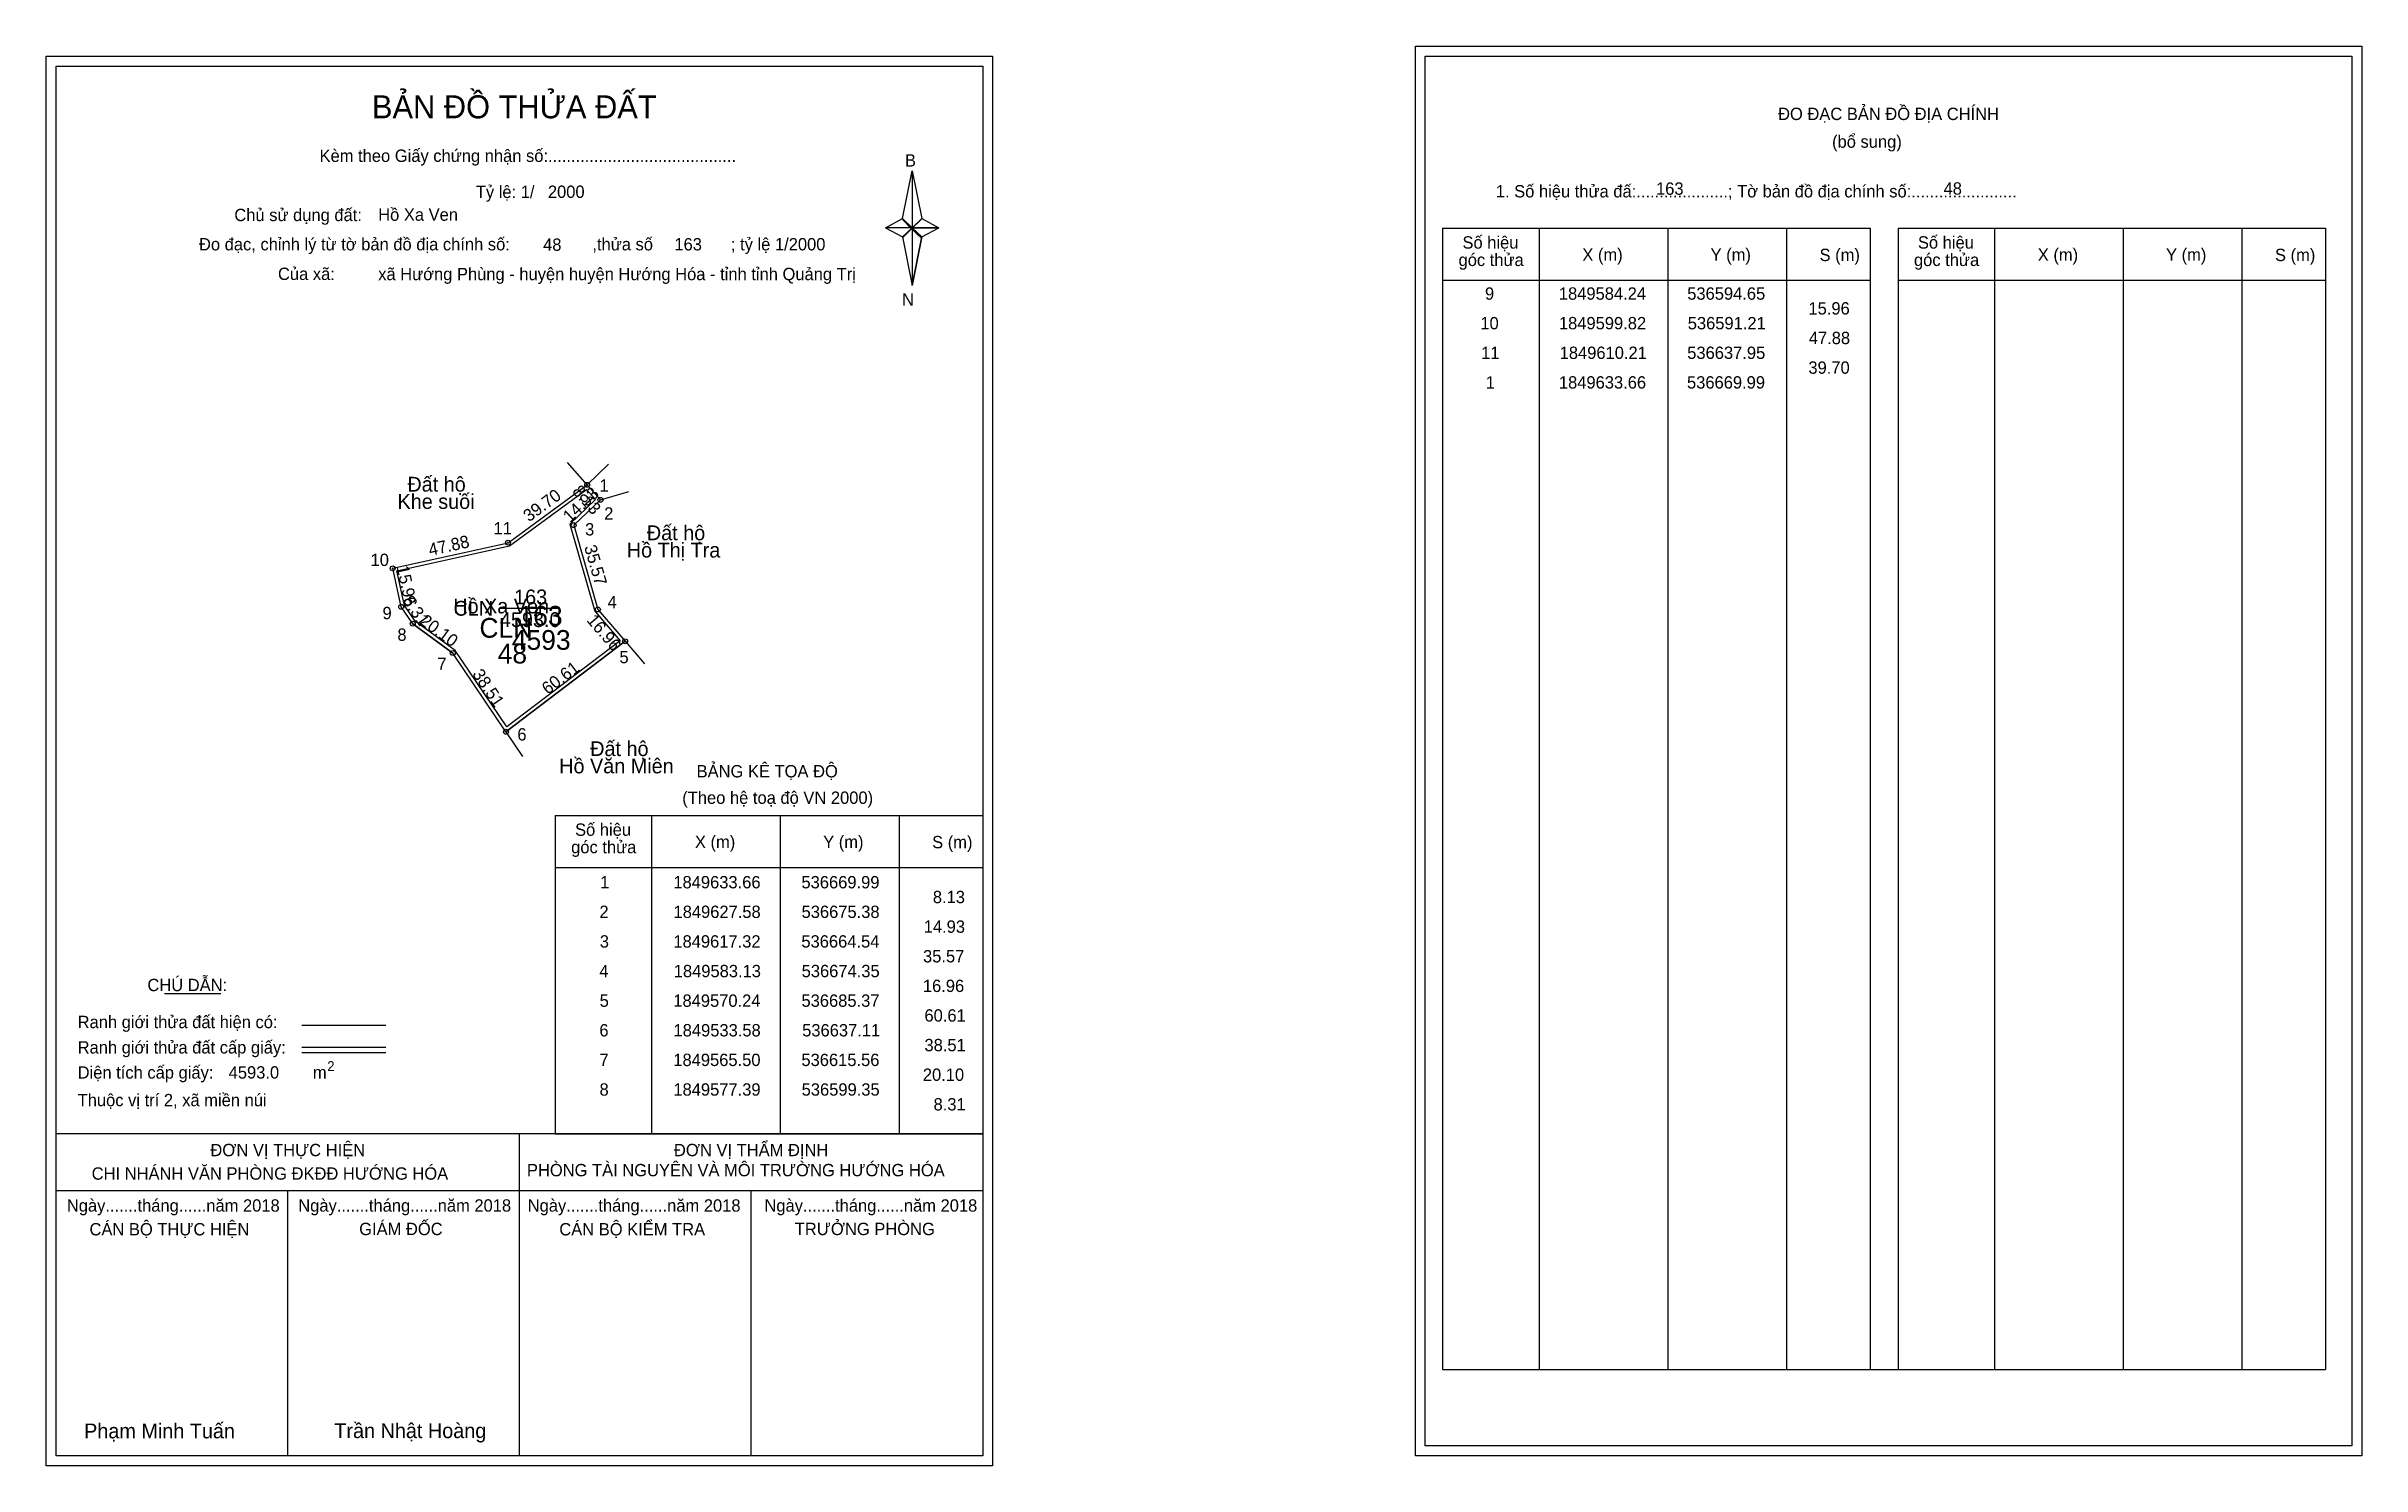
# Model space of a CAD drawing. Extents: x 536451 to 537389, y 1849236 to 1849811.
import ezdxf

# ---------------------------------------------------------------- set-up
doc = ezdxf.new("R2010")
doc.units = 0
for name, color, linetype in [('Level 1', 7, 'Continuous'), ('Level 10', 7, 'Continuous'), ('Level 11', 7, 'Continuous'), ('Level 13', 7, 'Continuous'), ('Level 2', 7, 'Continuous'), ('Level 27', 7, 'Continuous'), ('Level 3', 7, 'Continuous'), ('Level 36', 7, 'Continuous'), ('Level 4', 7, 'Continuous'), ('Level 49', 7, 'Continuous'), ('Level 5', 7, 'Continuous'), ('Level 53', 7, 'Continuous'), ('Level 55', 7, 'Continuous'), ('Level 6', 7, 'Continuous'), ('Level 63', 7, 'Continuous'), ('Level 7', 7, 'Continuous'), ('Level 9', 7, 'Continuous')]:
    doc.layers.add(name, color=color, linetype=linetype)

msp = doc.modelspace()

# ---------------------------------------------------------------- linework, layer by layer
at = {"layer": 'Level 1'}
for p, q in [((536454.88, 1849803.35), (536454.88, 1849803.35)), ((537009.53, 1849807.35), (537009.53, 1849807.35)), ((536797.73, 1849741.58), (536801.66, 1849760.86)), ((536801.66, 1849760.86), (536801.66, 1849737.81)), ((536801.66, 1849760.86), (536805.6, 1849741.58)), ((536790.84, 1849737.81), (536797.73, 1849741.58)), ((536797.73, 1849741.58), (536801.66, 1849737.81)), ((536801.37, 1849737.38), (536797.73, 1849741.14)), ((536801.66, 1849737.81), (536797.73, 1849734.13)), ((536801.37, 1849737.38), (536797.73, 1849733.69)), ((536797.73, 1849733.69), (536801.37, 1849737.38)), ((536797.73, 1849734.13), (536801.66, 1849714.41)), ((536805.3, 1849741.14), (536801.37, 1849737.38)), ((536801.37, 1849737.38), (536805.3, 1849741.14)), ((536805.3, 1849733.69), (536801.37, 1849737.38)), ((536805.6, 1849741.58), (536801.66, 1849737.81)), ((536801.66, 1849737.81), (536801.66, 1849714.41)), ((536801.66, 1849737.81), (536812.48, 1849737.81)), ((536801.66, 1849737.81), (536805.6, 1849734.13)), ((536805.6, 1849734.13), (536801.66, 1849714.41)), ((536805.6, 1849734.13), (536812.48, 1849737.81)), ((537016.59, 1849737.64), (537189.8, 1849737.64)), ((537055.77, 1849275.11), (537055.77, 1849737.64)), ((537107.92, 1849275.11), (537107.92, 1849737.64)), ((537155.86, 1849737.64), (537155.86, 1849275.11)), ((537189.8, 1849737.64), (537189.8, 1849275.11)), ((537201.11, 1849737.64), (537374.31, 1849737.64)), ((537240.29, 1849275.11), (537240.29, 1849737.64)), ((537292.43, 1849275.11), (537292.43, 1849737.64)), ((537340.38, 1849737.64), (537340.38, 1849275.11)), ((537374.31, 1849737.64), (537374.31, 1849275.11)), ((537016.59, 1849716.58), (537189.8, 1849716.58)), ((537201.11, 1849716.58), (537374.31, 1849716.58)), ((536657.07, 1849499.69), (536830.27, 1849499.69)), ((536696.25, 1849370.64), (536696.25, 1849499.69)), ((536748.39, 1849370.64), (536748.39, 1849499.69)), ((536796.34, 1849499.69), (536796.34, 1849370.64)), ((536657.07, 1849478.64), (536830.27, 1849478.64)), ((536498.72, 1849427.48), (536521.52, 1849427.48)), ((536554.45, 1849414.67), (536588.47, 1849414.67)), ((536554.45, 1849405.77), (536588.47, 1849405.77)), ((536554.45, 1849403.58), (536588.47, 1849403.58)), ((536668.54, 1849370.64), (536454.88, 1849370.64)), ((536830.27, 1849370.64), (536620.59, 1849370.64)), ((536642.58, 1849240.2), (536642.58, 1849370.64)), ((536657.07, 1849370.64), (536830.27, 1849370.64)), ((536830.28, 1849347.54), (536454.88, 1849347.54)), ((536548.73, 1849240.2), (536548.73, 1849347.54)), ((536736.43, 1849240.2), (536736.43, 1849347.54)), ((537016.59, 1849275.11), (537374.31, 1849275.11)), ((536830.27, 1849240.2), (536830.27, 1849240.2)), ((537384.93, 1849244.2), (537384.93, 1849244.2))]:
    msp.add_line(p, q, dxfattribs=at)
for points in [[(536797.73, 1849741.58), (536801.66, 1849760.86), (536801.66, 1849737.81)], [(536790.84, 1849737.81), (536797.73, 1849734.13), (536801.66, 1849737.81)], [(536801.66, 1849737.81), (536805.6, 1849741.58), (536812.48, 1849737.81)], [(536801.66, 1849737.81), (536801.66, 1849714.41), (536805.6, 1849734.13)]]:
    msp.add_lwpolyline(points, close=True, dxfattribs=at)
at = {"layer": 'Level 10'}
for p, q in [((536664.54, 1849617.32), (536675.38, 1849627.58)), ((536599.35, 1849577.39), (536615.56, 1849565.5)), ((536637.11, 1849533.58), (536685.37, 1849570.24))]:
    msp.add_line(p, q, dxfattribs=at)
for points in [[(536669.99, 1849633.66), (536675.38, 1849627.58), (536664.54, 1849617.32), (536674.35, 1849583.13), (536685.37, 1849570.24), (536637.11, 1849533.58), (536615.56, 1849565.5), (536599.35, 1849577.39), (536594.65, 1849584.24), (536591.21, 1849599.82), (536637.95, 1849610.21)], [(536669.79, 1849631.78), (536673.43, 1849627.67), (536662.96, 1849617.75), (536673.09, 1849582.45), (536683.34, 1849570.46), (536637.44, 1849535.59), (536616.58, 1849566.48), (536600.37, 1849578.38), (536595.96, 1849584.81), (536592.88, 1849598.76), (536638.54, 1849608.91)]]:
    msp.add_lwpolyline(points, close=True, dxfattribs=at)
at = {"layer": 'Level 11'}
for centre in [(536669.99, 1849633.66), (536669.99, 1849633.66), (536675.38, 1849627.58), (536637.95, 1849610.21), (536664.54, 1849617.32), (536591.21, 1849599.82), (536594.65, 1849584.24), (536674.35, 1849583.13), (536599.35, 1849577.39), (536615.56, 1849565.5), (536685.37, 1849570.24), (536637.11, 1849533.58)]:
    msp.add_circle(centre, 1, dxfattribs=at)
at = {"layer": 'Level 27'}
for p, q in [((536669.99, 1849633.66), (536662.07, 1849642.68)), ((536669.99, 1849633.66), (536678.65, 1849641.97)), ((536675.38, 1849627.58), (536686.88, 1849631)), ((536685.37, 1849570.24), (536693.17, 1849561.12)), ((536637.11, 1849533.58), (536643.82, 1849523.63))]:
    msp.add_line(p, q, dxfattribs=at)
at = {"layer": 'Level 3'}
for p, q in [((537016.59, 1849737.64), (537016.59, 1849275.11)), ((537201.11, 1849737.64), (537201.11, 1849275.11)), ((536657.07, 1849499.69), (536657.07, 1849370.64))]:
    msp.add_line(p, q, dxfattribs=at)
at = {"layer": 'Level 63'}
for points in [[(537005.53, 1849811.35), (537388.93, 1849811.35), (537388.93, 1849240.2), (537005.53, 1849240.2)], [(536450.88, 1849807.35), (536834.28, 1849807.35), (536834.28, 1849236.2), (536450.88, 1849236.2)], [(536454.88, 1849803.35), (536830.28, 1849803.35), (536830.28, 1849240.2), (536454.88, 1849240.2)], [(537009.53, 1849807.35), (537384.93, 1849807.35), (537384.93, 1849244.2), (537009.53, 1849244.2)]]:
    msp.add_lwpolyline(points, close=True, dxfattribs=at)
at = {"layer": 'Level 9'}
msp.add_line((536634.64, 1849583.62), (536658.72, 1849583.62), dxfattribs=at)

# ---------------------------------------------------------------- texts
at = {"layer": 'Level 1'}
for s, height, p in [('BẢN ĐỒ THỬA ĐẤT', 9.3313, (536582.81, 1849782.16)), ('ĐO ĐẠC BẢN ĐỒ ĐỊA CHÍNH', 5, (537152.48, 1849781.47)), ('(bổ sung)', 5, (537174.36, 1849770.23)), ('Kèm theo Giấy chứng nhận số:.........................................', 5, (536561.58, 1849764.5)), ('B', 5, (536798.75, 1849762.62)), ('1. Số hiệu thửa đấ:....................; Tờ bản đồ địa chính số:.......................', 5, (537038.14, 1849750.11)), ('Chủ sử dụng đất:', 5, (536527.06, 1849740.51)), ('Đo đạc, chỉnh lý từ tờ bản đồ địa chính số:                  ,thửa số                 ; tỷ lệ 1/2000', 5, (536512.74, 1849728.65)), ('Số hiệu', 5, (537024.62, 1849729.37)), ('Số hiệu', 5, (537209.14, 1849729.37)), ('góc thửa', 5, (537023.04, 1849722.31)), ('X (m)', 5, (537073.19, 1849724.42)), ('Y (m)', 5, (537125.14, 1849724.42)), ('S (m)', 5, (537169.3, 1849724.32)), ('góc thửa', 5, (537207.55, 1849722.31)), ('X (m)', 5, (537257.7, 1849724.42)), ('Y (m)', 5, (537309.66, 1849724.42)), ('S (m)', 5, (537353.81, 1849724.32)), ('Của xã:', 5, (536544.74, 1849716.65)), ('N', 5, (536797.55, 1849706.28)), ('BẢNG KÊ TỌA ĐỘ', 5, (536714.34, 1849515.1)), ('(Theo hệ toạ độ VN 2000)', 5, (536708.53, 1849504.38)), ('góc thửa', 5, (536663.52, 1849484.37)), ('Số hiệu', 5, (536665.1, 1849491.43)), ('X (m)', 5, (536713.66, 1849486.48)), ('Y (m)', 5, (536765.62, 1849486.48)), ('S (m)', 5, (536809.77, 1849486.38)), ('CHÚ DẪN:', 5, (536491.84, 1849428.49)), ('Ranh giới thửa đất hiện có:', 5, (536463.58, 1849413.49)), ('Ranh giới thửa đất cấp giấy:', 5, (536463.58, 1849403.21)), ('Diện tích cấp giấy:', 5, (536463.58, 1849393.05)), ('m', 5, (536558.89, 1849393.09)), ('2', 4, (536564.68, 1849396.11)), ('Thuộc vị trí 2, xã miền núi', 5, (536463.58, 1849381.85)), ('ĐƠN VỊ THỰC HIỆN', 5, (536517.35, 1849361.61)), ('ĐƠN VỊ THẨM ĐỊNH', 5, (536705.15, 1849361.61)), ('CHI NHÁNH VĂN PHÒNG ĐKĐĐ HƯỚNG HÓA', 5, (536469.26, 1849352.09)), ('PHÒNG TÀI NGUYÊN VÀ MÔI TRƯỜNG HƯỚNG HÓA', 5, (536645.6, 1849353.47)), ('Ngày.......tháng......năm 2018', 5, (536459.21, 1849339.14)), ('Ngày.......tháng......năm 2018', 5, (536552.96, 1849339.14)), ('Ngày.......tháng......năm 2018', 5, (536645.91, 1849339.14)), ('Ngày.......tháng......năm 2018', 5, (536741.82, 1849339.14)), ('CÁN BỘ THỰC HIỆN', 5, (536468.38, 1849329.51)), ('GIÁM ĐỐC', 5, (536577.64, 1849329.63)), ('CÁN BỘ KIỂM TRA', 5, (536658.72, 1849329.51)), ('TRƯỞNG PHÒNG', 5, (536754.1, 1849329.63)), ('Phạm Minh Tuấn', 6, (536466.2, 1849247.28)), ('Trần Nhật Hoàng', 6, (536567.58, 1849247.38))]:
    msp.add_text(s, height=height, dxfattribs=at).set_placement(p)
at = {"layer": 'Level 11'}
msp.add_text('Tỷ lệ: 1/', height=5, dxfattribs=at).set_placement((536624.89, 1849749.87))
at = {"layer": 'Level 13'}
for s, p in [('CLN', (536615.85, 1849580.62)), ('163', (536640.4, 1849585.22)), ('4593.0', (536634.65, 1849576.02))]:
    msp.add_text(s, height=6, dxfattribs=at).set_placement(p)
at = {"layer": 'Level 2'}
msp.add_text('Hồ Xa Ven', height=6, dxfattribs=at).set_placement((536615.75, 1849581.56))
msp.add_text('Hồ Xa Ven', height=6, dxfattribs=at).set_placement((536615.75, 1849581.56))
at = {"layer": 'Level 3'}
msp.add_text('CLN', height=8, dxfattribs=at).set_placement((536626.36, 1849571.69))
msp.add_text('CLN', height=8, dxfattribs=at).set_placement((536626.36, 1849571.69))
at = {"layer": 'Level 36'}
for s, p in [('Khe suối', (536593.17, 1849623.9)), ('Đất hộ', (536597.16, 1849630.9)), ('Hồ Thị Tra', (536686.05, 1849604.21)), ('Đất hộ', (536694.19, 1849611.21)), ('Đất hộ', (536671.23, 1849523.74)), ('Hồ Văn Miên', (536658.67, 1849516.74))]:
    msp.add_text(s, height=6, dxfattribs=at).set_placement(p)
at = {"layer": 'Level 4'}
msp.add_text('163', height=8, dxfattribs=at).set_placement((536642.2, 1849576.58))
at = {"layer": 'Level 49'}
for s, rotation, p in [('39.70', 36.20031, (536646.42, 1849618.4)), ('14.93', 43.42544, (536663.05, 1849618.11)), ('8.13', 311.55741, (536663.66, 1849630.85)), ('47.88', 12.5327, (536606.33, 1849604.82)), ('35.57', 286.00956, (536668.74, 1849608.5)), ('15.96', 282.45091, (536592.73, 1849600.35)), ('8.31', 304.45524, (536594.92, 1849586.68)), ('20.10', 323.74003, (536601.81, 1849577.57)), ('16.96', 310.528, (536669.54, 1849578.61)), ('38.51', 304.02428, (536623.26, 1849556.95)), ('60.61', 37.22159, (536654.02, 1849548.43))]:
    msp.add_text(s, height=5, rotation=rotation, dxfattribs=at).set_placement(p)
at = {"layer": 'Level 5'}
msp.add_text('4593', height=8, dxfattribs=at).set_placement((536639.49, 1849566.8))
msp.add_text('4593', height=8, dxfattribs=at).set_placement((536639.49, 1849566.8))
at = {"layer": 'Level 53'}
for s, p in [('9', (537033.74, 1849708.66)), ('1849584.24', (537063.67, 1849708.66)), ('536594.65', (537115.68, 1849708.66)), ('15.96', (537164.79, 1849702.66)), ('10', (537031.87, 1849696.66)), ('1849599.82', (537063.7, 1849696.66)), ('536591.21', (537115.89, 1849696.66)), ('47.88', (537164.93, 1849690.66)), ('11', (537032.19, 1849684.66)), ('1849610.21', (537064, 1849684.66)), ('536637.95', (537115.68, 1849684.66)), ('1', (537034.04, 1849672.66)), ('1849633.66', (537063.69, 1849672.66)), ('536669.99', (537115.59, 1849672.66)), ('39.70', (537164.77, 1849678.66)), ('1', (536675.27, 1849470.14)), ('1849633.66', (536704.92, 1849470.14)), ('536669.99', (536756.82, 1849470.14)), ('2', (536674.97, 1849458.14)), ('1849627.58', (536704.99, 1849458.14)), ('536675.38', (536756.87, 1849458.14)), ('8.13', (536810.05, 1849464.14)), ('14.93', (536806.35, 1849452.14)), ('3', (536675.12, 1849446.14)), ('1849617.32', (536704.93, 1849446.14)), ('536664.54', (536756.79, 1849446.14)), ('35.57', (536806.07, 1849440.14)), ('4', (536674.94, 1849434.14)), ('1849583.13', (536705.08, 1849434.14)), ('536674.35', (536756.9, 1849434.14)), ('16.96', (536806.02, 1849428.14)), ('5', (536675.06, 1849422.14)), ('1849570.24', (536704.9, 1849422.14)), ('536685.37', (536756.83, 1849422.14)), ('6', (536674.95, 1849410.14)), ('1849533.58', (536704.99, 1849410.14)), ('536637.11', (536757.11, 1849410.14)), ('60.61', (536806.65, 1849416.14)), ('38.51', (536806.65, 1849404.14)), ('7', (536674.98, 1849398.14)), ('1849565.50', (536704.91, 1849398.14)), ('536615.56', (536756.8, 1849398.14)), ('20.10', (536806, 1849392.14)), ('8', (536675.02, 1849386.14)), ('1849577.39', (536704.93, 1849386.14)), ('536599.35', (536756.9, 1849386.14)), ('8.31', (536810.34, 1849380.14))]:
    msp.add_text(s, height=5, dxfattribs=at).set_placement(p)
at = {"layer": 'Level 55'}
for s, height, p in [('1', 0.8, (536669.77, 1849633.66)), ('0', 0.22, (536669.91, 1849633.44)), ('0', 0.22, (536669.91, 1849633.44)), ('0', 0.22, (536669.91, 1849633.44)), ('2', 0.8, (536675.11, 1849627.58)), ('0', 0.22, (536675.3, 1849627.36)), ('0', 0.22, (536675.3, 1849627.36)), ('0', 0.22, (536675.3, 1849627.36)), ('0', 0.22, (536675.3, 1849627.36)), ('11', 0.8, (536637.43, 1849610.21)), ('3', 0.8, (536664.29, 1849617.32)), ('0', 0.22, (536664.46, 1849617.1)), ('0', 0.22, (536664.46, 1849617.1)), ('0', 0.22, (536637.87, 1849609.99)), ('10', 0.8, (536590.64, 1849599.82)), ('0', 0.22, (536591.13, 1849599.6)), ('9', 0.8, (536594.38, 1849584.24)), ('0', 0.22, (536594.57, 1849584.02)), ('4', 0.8, (536674.07, 1849583.13)), ('0', 0.22, (536674.27, 1849582.91)), ('0', 0.22, (536674.27, 1849582.91)), ('8', 0.8, (536599.09, 1849577.39)), ('0', 0.22, (536599.27, 1849577.17)), ('7', 0.8, (536615.29, 1849565.5)), ('0', 0.22, (536615.48, 1849565.28)), ('5', 0.8, (536685.11, 1849570.24)), ('157', 0.22, (536685.13, 1849570.02)), ('0', 0.22, (536685.29, 1849570.02)), ('0', 0.22, (536685.29, 1849570.02)), ('6', 0.8, (536636.84, 1849533.58)), ('157', 0.22, (536636.87, 1849533.36)), ('0', 0.22, (536637.03, 1849533.36))]:
    msp.add_text(s, height=height, dxfattribs=at).set_placement(p)
at = {"layer": 'Level 6'}
for s, p in [('2000', (536654.09, 1849749.91)), ('163', (537103.04, 1849751.19)), ('48', (537219.53, 1849751.23)), ('Hồ Xa Ven', (536585.33, 1849740.65)), ('48', (536652.14, 1849728.47)), ('163', (536705.34, 1849728.63)), ('xã Hướng Phùng - huyện huyện Hướng Hóa - tỉnh tỉnh Quảng Trị', (536585.35, 1849716.57)), ('4593.0', (536524.76, 1849393.06))]:
    msp.add_text(s, height=5, dxfattribs=at).set_placement(p)
at = {"layer": 'Level 7'}
msp.add_text('48', height=8, dxfattribs=at).set_placement((536633.75, 1849561.25))
at = {"layer": 'Level 9'}
for s, p in [('1', (536674.99, 1849630.9)), ('2', (536676.89, 1849619.54)), ('11', (536632.07, 1849613.54)), ('3', (536669.17, 1849613.13)), ('10', (536582.25, 1849600.76)), ('9', (536587.09, 1849579.19)), ('4', (536678.27, 1849583.66)), ('8', (536593.12, 1849570.44)), ('5', (536683.08, 1849561.38)), ('7', (536609.27, 1849558.56)), ('6', (536641.72, 1849530.04))]:
    msp.add_text(s, height=5, dxfattribs=at).set_placement(p)

doc.saveas('drawing.dxf')
